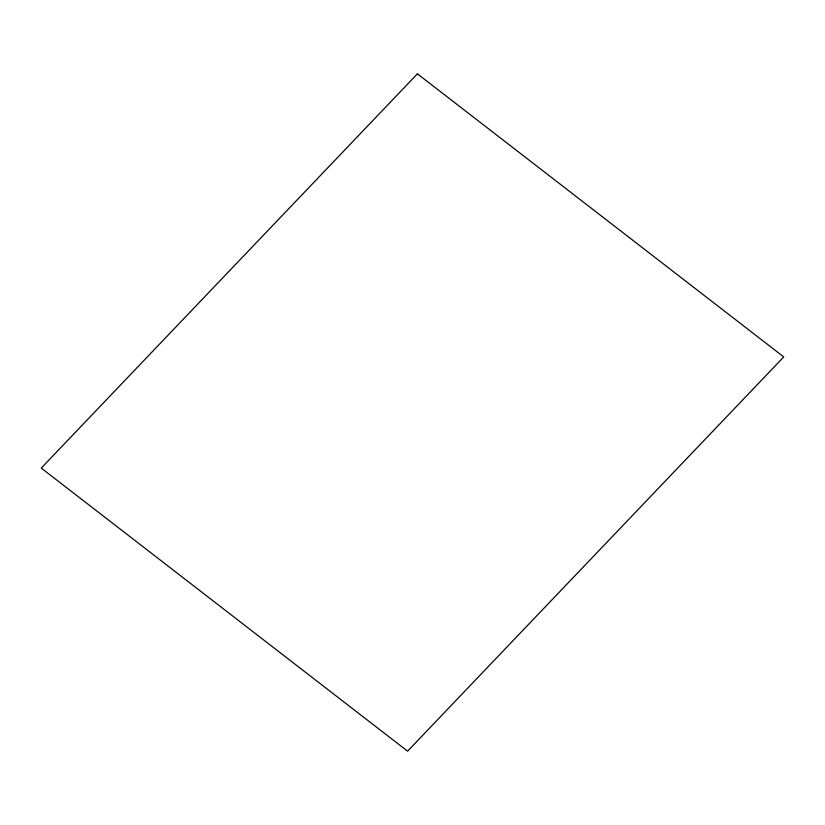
<?xml version="1.0" encoding="UTF-8"?>
<svg xmlns="http://www.w3.org/2000/svg" width="825" height="825" viewBox="0 0 825 825"><rect width="100%" height="100%" fill="white"/><g stroke="black" fill="none" stroke-linecap="round" stroke-linejoin="round"><path stroke-width="1.24" d="M417.419 73.837L41.25 468.084L407.581 751.163L783.75 356.916L417.419 73.837"/></g></svg>
